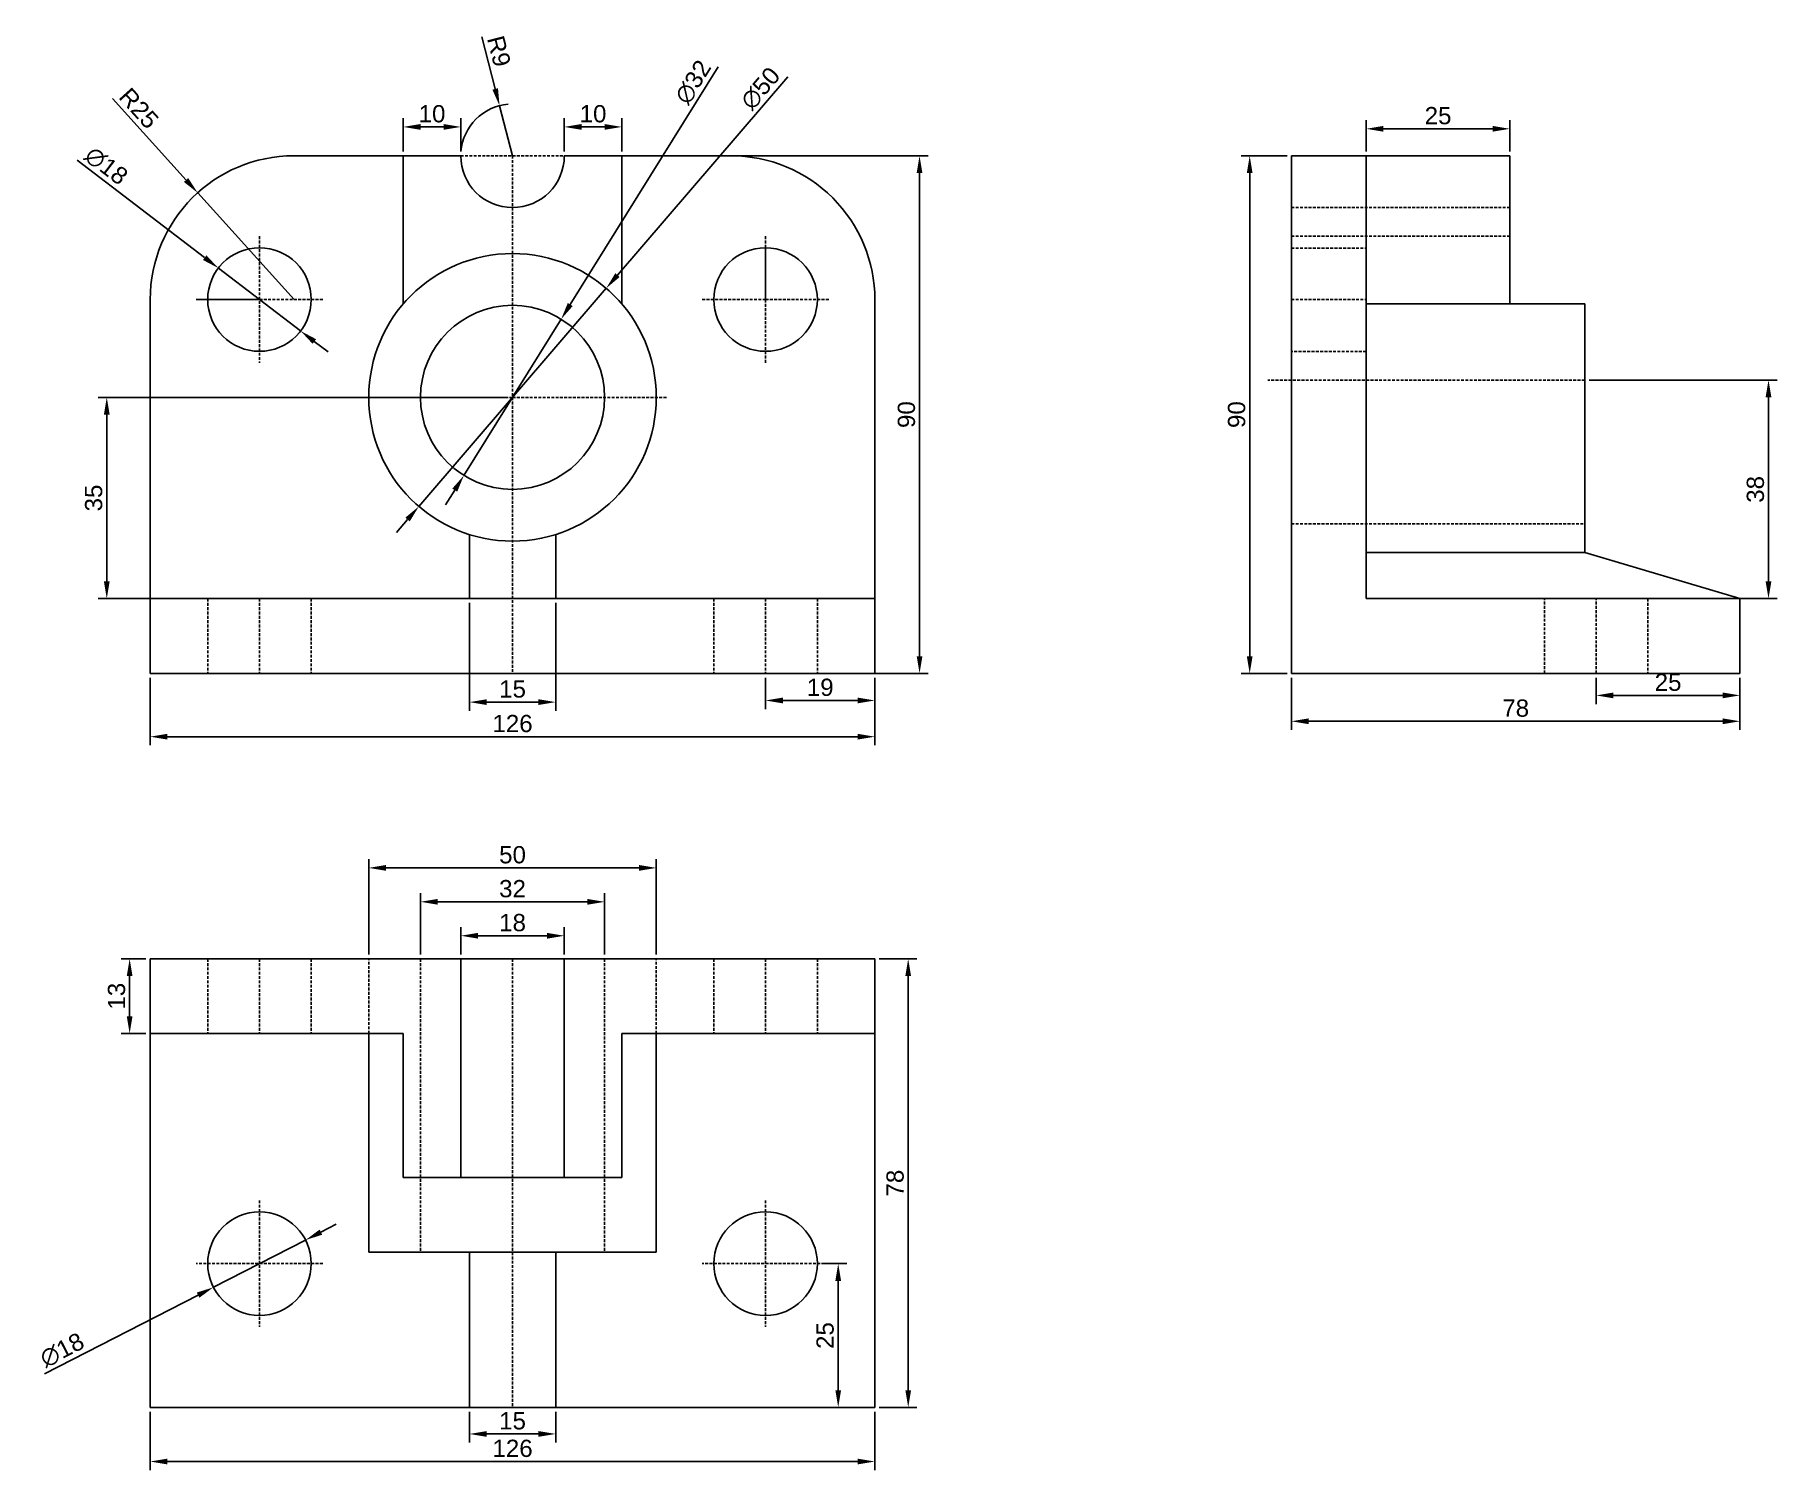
# Model space of a CAD drawing. Header units: millimetres. Extents: x 532 to 835, y 60 to 310.
import ezdxf

# ---------------------------------------------------------------- set-up
doc = ezdxf.new("R2010")
doc.units = ezdxf.units.MM
doc.linetypes.add('DASHED', pattern=[0.75, 0.5, -0.25])
doc.styles.get("Standard").update_dxf_attribs({"font": 'Arial Unicode MS.ttf'})
doc.dimstyles.new('Decimal-3', dxfattribs={"dimscale": 1.2, "dimtxt": 2.5, "dimasz": 2.5, "dimexe": 1.25, "dimexo": 0.625, "dimtad": 1, "dimtxsty": 'Standard', "dimcen": 2.5, "dimadec": 0, "dimazin": 0, "dimtfac": 1, "dimtmove": 0, "dimatfit": 3, "dimfxl": 1, "dimarcsym": 0})

# ---------------------------------------------------------------- blocks, each defined once
blk = doc.blocks.new('*D4')
at = {"color": 0, "linetype": 'Continuous', "lineweight": -2, "transparency": 16777216}
for p, q in [((551.95, 197.99), (551.95, 186.24)), ((677.95, 197.99), (677.95, 186.24)), ((554.95, 187.74), (674.95, 187.74))]:
    blk.add_line(p, q, dxfattribs=at)
at = {"color": 0, "linetype": 'Continuous', "transparency": 16777216}
for points in [[(554.95, 188.24), (554.95, 187.24), (551.95, 187.74)], [(674.95, 188.24), (674.95, 187.24), (677.95, 187.74)]]:
    blk.add_solid(points, dxfattribs=at)
at = {"layer": 'Defpoints', "color": 0, "linetype": 'Continuous', "transparency": 16777216}
for p in [(551.95, 198.74), (677.95, 198.74), (677.95, 187.74)]:
    blk.add_point(p, dxfattribs=at)
at = {"color": 0, "linetype": 'Continuous', "transparency": 16777216, "insert": (614.95, 190.01), "char_height": 3, "attachment_point": 5}
blk.add_mtext('126', dxfattribs=at)
blk = doc.blocks.new('*D5')
at = {"color": 0, "linetype": 'Continuous', "lineweight": -2, "transparency": 16777216}
for p, q in [((658.95, 197.99), (658.95, 192.54)), ((677.95, 197.99), (677.95, 192.54)), ((661.95, 194.04), (674.95, 194.04))]:
    blk.add_line(p, q, dxfattribs=at)
at = {"color": 0, "linetype": 'Continuous', "transparency": 16777216}
for points in [[(661.95, 194.54), (661.95, 193.54), (658.95, 194.04)], [(674.95, 194.54), (674.95, 193.54), (677.95, 194.04)]]:
    blk.add_solid(points, dxfattribs=at)
at = {"layer": 'Defpoints', "color": 0, "linetype": 'Continuous', "transparency": 16777216}
for p in [(658.95, 198.74), (677.95, 198.74), (677.95, 194.04)]:
    blk.add_point(p, dxfattribs=at)
at = {"color": 0, "linetype": 'Continuous', "transparency": 16777216, "insert": (668.45, 196.31), "char_height": 3, "attachment_point": 5}
blk.add_mtext('19', dxfattribs=at)
blk = doc.blocks.new('*D6')
at = {"color": 0, "linetype": 'Continuous', "lineweight": -2, "transparency": 16777216}
for p, q in [((653.7, 288.74), (687.22, 288.74)), ((685.72, 285.74), (685.72, 201.74)), ((653.7, 198.74), (687.22, 198.74))]:
    blk.add_line(p, q, dxfattribs=at)
at = {"color": 0, "linetype": 'Continuous', "transparency": 16777216}
for points in [[(685.22, 285.74), (686.22, 285.74), (685.72, 288.74)], [(685.22, 201.74), (686.22, 201.74), (685.72, 198.74)]]:
    blk.add_solid(points, dxfattribs=at)
at = {"layer": 'Defpoints', "color": 0, "linetype": 'Continuous', "transparency": 16777216}
for p in [(652.95, 288.74), (652.95, 198.74), (685.72, 198.74)]:
    blk.add_point(p, dxfattribs=at)
at = {"color": 0, "linetype": 'Continuous', "transparency": 16777216, "insert": (683.45, 243.74), "char_height": 3, "attachment_point": 5, "rotation": 90}
blk.add_mtext('90', dxfattribs=at)
blk = doc.blocks.new('*D7')
at = {"color": 0, "linetype": 'Continuous', "lineweight": -2, "transparency": 16777216}
for p, q in [((595.95, 289.49), (595.95, 295.26)), ((605.95, 289.49), (605.95, 295.26)), ((598.95, 293.76), (602.95, 293.76))]:
    blk.add_line(p, q, dxfattribs=at)
at = {"color": 0, "linetype": 'Continuous', "transparency": 16777216}
for points in [[(598.95, 294.26), (598.95, 293.26), (595.95, 293.76)], [(602.95, 294.26), (602.95, 293.26), (605.95, 293.76)]]:
    blk.add_solid(points, dxfattribs=at)
at = {"layer": 'Defpoints', "color": 0, "linetype": 'Continuous', "transparency": 16777216}
for p in [(605.95, 293.76), (595.95, 288.74), (605.95, 288.74)]:
    blk.add_point(p, dxfattribs=at)
at = {"color": 0, "linetype": 'Continuous', "transparency": 16777216, "insert": (600.95, 296.03), "char_height": 3, "attachment_point": 5}
blk.add_mtext('10', dxfattribs=at)
blk = doc.blocks.new('*D8')
at = {"color": 0, "linetype": 'Continuous', "lineweight": -2, "transparency": 16777216}
for p, q in [((623.95, 289.49), (623.95, 295.26)), ((633.95, 289.49), (633.95, 295.26)), ((626.95, 293.76), (630.95, 293.76))]:
    blk.add_line(p, q, dxfattribs=at)
at = {"color": 0, "linetype": 'Continuous', "transparency": 16777216}
for points in [[(626.95, 294.26), (626.95, 293.26), (623.95, 293.76)], [(630.95, 294.26), (630.95, 293.26), (633.95, 293.76)]]:
    blk.add_solid(points, dxfattribs=at)
at = {"layer": 'Defpoints', "color": 0, "linetype": 'Continuous', "transparency": 16777216}
for p in [(633.95, 293.76), (623.95, 288.74), (633.95, 288.74)]:
    blk.add_point(p, dxfattribs=at)
at = {"color": 0, "linetype": 'Continuous', "transparency": 16777216, "insert": (628.95, 296.03), "char_height": 3, "attachment_point": 5}
blk.add_mtext('10', dxfattribs=at)
blk = doc.blocks.new('*D9')
at = {"color": 0, "linetype": 'Continuous', "lineweight": -2, "transparency": 16777216}
for p, q in [((609.59, 309.43), (611.94, 300.36)), ((614.95, 288.74), (612.69, 297.45))]:
    blk.add_line(p, q, dxfattribs=at)
blk.add_arc((614.95, 288.74), 9, 94.978, 175.2254, dxfattribs=at)
at = {"color": 0, "linetype": 'Continuous', "transparency": 16777216}
blk.add_solid([(612.42, 300.48), (611.45, 300.23), (612.69, 297.45)], dxfattribs=at)
at = {"layer": 'Defpoints', "color": 0, "linetype": 'Continuous', "transparency": 16777216}
for p in [(612.69, 297.45), (614.95, 288.74)]:
    blk.add_point(p, dxfattribs=at)
at = {"color": 0, "linetype": 'Continuous', "transparency": 16777216, "insert": (612.58, 306.92), "char_height": 3, "attachment_point": 5, "rotation": 284.5273}
blk.add_mtext('R9', dxfattribs=at)
blk = doc.blocks.new('*D10')
at = {"color": 0, "linetype": 'Continuous', "lineweight": -2, "transparency": 16777216}
for p, q in [((539.26, 287.95), (561.41, 271.03)), ((578.1, 258.28), (563.8, 269.21)), ((580.48, 256.46), (582.87, 254.64))]:
    blk.add_line(p, q, dxfattribs=at)
at = {"color": 0, "linetype": 'Continuous', "transparency": 16777216}
for points in [[(561.72, 271.43), (561.11, 270.63), (563.8, 269.21)], [(580.79, 256.85), (580.18, 256.06), (578.1, 258.28)]]:
    blk.add_solid(points, dxfattribs=at)
at = {"layer": 'Defpoints', "color": 0, "linetype": 'Continuous', "transparency": 16777216}
for p in [(563.8, 269.21), (578.1, 258.28)]:
    blk.add_point(p, dxfattribs=at)
at = {"color": 0, "linetype": 'Continuous', "transparency": 16777216, "insert": (544.3, 286.98), "char_height": 3, "attachment_point": 5, "rotation": 322.6176}
blk.add_mtext('∅18', dxfattribs=at)
blk = doc.blocks.new('*D11')
at = {"color": 0, "linetype": 'Continuous', "lineweight": -2, "transparency": 16777216}
for p, q in [((545.38, 298.71), (558.19, 284.53)), ((576.95, 263.74), (560.2, 282.3))]:
    blk.add_line(p, q, dxfattribs=at)
at = {"color": 0, "linetype": 'Continuous', "transparency": 16777216}
blk.add_solid([(558.56, 284.86), (557.81, 284.19), (560.2, 282.3)], dxfattribs=at)
at = {"layer": 'Defpoints', "color": 0, "linetype": 'Continuous', "transparency": 16777216}
for p in [(560.2, 282.3), (576.95, 263.74)]:
    blk.add_point(p, dxfattribs=at)
at = {"color": 0, "linetype": 'Continuous', "transparency": 16777216, "insert": (549.98, 297), "char_height": 3, "attachment_point": 5, "rotation": 312.0757}
blk.add_mtext('R25', dxfattribs=at)
blk = doc.blocks.new('*D12')
at = {"color": 0, "linetype": 'Continuous', "lineweight": -2, "transparency": 16777216}
for p, q in [((607.45, 210.99), (607.45, 192.25)), ((622.45, 210.99), (622.45, 192.25)), ((610.45, 193.75), (619.45, 193.75))]:
    blk.add_line(p, q, dxfattribs=at)
at = {"color": 0, "linetype": 'Continuous', "transparency": 16777216}
for points in [[(610.45, 194.25), (610.45, 193.25), (607.45, 193.75)], [(619.45, 194.25), (619.45, 193.25), (622.45, 193.75)]]:
    blk.add_solid(points, dxfattribs=at)
at = {"layer": 'Defpoints', "color": 0, "linetype": 'Continuous', "transparency": 16777216}
for p in [(607.45, 211.74), (622.45, 211.74), (622.45, 193.75)]:
    blk.add_point(p, dxfattribs=at)
at = {"color": 0, "linetype": 'Continuous', "transparency": 16777216, "insert": (614.95, 196.02), "char_height": 3, "attachment_point": 5}
blk.add_mtext('15', dxfattribs=at)
blk = doc.blocks.new('*D13')
at = {"color": 0, "linetype": 'Continuous', "lineweight": -2, "transparency": 16777216}
for p, q in [((614.2, 246.74), (542.89, 246.74)), ((544.39, 243.74), (544.39, 214.74)), ((614.2, 211.74), (542.89, 211.74))]:
    blk.add_line(p, q, dxfattribs=at)
at = {"color": 0, "linetype": 'Continuous', "transparency": 16777216}
for points in [[(543.89, 243.74), (544.89, 243.74), (544.39, 246.74)], [(543.89, 214.74), (544.89, 214.74), (544.39, 211.74)]]:
    blk.add_solid(points, dxfattribs=at)
at = {"layer": 'Defpoints', "color": 0, "linetype": 'Continuous', "transparency": 16777216}
for p in [(614.95, 246.74), (544.39, 211.74), (614.95, 211.74)]:
    blk.add_point(p, dxfattribs=at)
at = {"color": 0, "linetype": 'Continuous', "transparency": 16777216, "insert": (542.12, 229.24), "char_height": 3, "attachment_point": 5, "rotation": 90}
blk.add_mtext('35', dxfattribs=at)
blk = doc.blocks.new('*D14')
at = {"color": 0, "linetype": 'Continuous', "lineweight": -2, "transparency": 16777216}
for p, q in [((650.73, 304.23), (624.99, 262.87)), ((606.49, 233.16), (623.4, 260.33)), ((604.91, 230.61), (603.32, 228.06))]:
    blk.add_line(p, q, dxfattribs=at)
at = {"color": 0, "linetype": 'Continuous', "transparency": 16777216}
for points in [[(624.56, 263.14), (625.41, 262.61), (623.4, 260.33)], [(604.48, 230.88), (605.33, 230.35), (606.49, 233.16)]]:
    blk.add_solid(points, dxfattribs=at)
at = {"layer": 'Defpoints', "color": 0, "linetype": 'Continuous', "transparency": 16777216}
for p in [(623.4, 260.33), (606.49, 233.16)]:
    blk.add_point(p, dxfattribs=at)
at = {"color": 0, "linetype": 'Continuous', "transparency": 16777216, "insert": (646.36, 301.55), "char_height": 3, "attachment_point": 5, "rotation": 58.1006}
blk.add_mtext('∅32', dxfattribs=at)
blk = doc.blocks.new('*D15')
at = {"color": 0, "linetype": 'Continuous', "lineweight": -2, "transparency": 16777216}
for p, q in [((662.8, 302.45), (633.19, 267.98)), ((598.66, 227.78), (631.24, 265.71)), ((596.7, 225.5), (594.75, 223.23))]:
    blk.add_line(p, q, dxfattribs=at)
at = {"color": 0, "linetype": 'Continuous', "transparency": 16777216}
for points in [[(632.81, 268.31), (633.57, 267.66), (631.24, 265.71)], [(596.32, 225.83), (597.08, 225.18), (598.66, 227.78)]]:
    blk.add_solid(points, dxfattribs=at)
at = {"layer": 'Defpoints', "color": 0, "linetype": 'Continuous', "transparency": 16777216}
for p in [(631.24, 265.71), (598.66, 227.78)]:
    blk.add_point(p, dxfattribs=at)
at = {"color": 0, "linetype": 'Continuous', "transparency": 16777216, "insert": (658.07, 300.45), "char_height": 3, "attachment_point": 5, "rotation": 49.3377}
blk.add_mtext('∅50', dxfattribs=at)
blk = doc.blocks.new('*D16')
at = {"color": 0, "linetype": 'Continuous', "lineweight": -2, "transparency": 16777216}
for p, q in [((607.45, 70.37), (607.45, 65.01)), ((622.45, 70.37), (622.45, 65.01)), ((610.45, 66.51), (619.45, 66.51))]:
    blk.add_line(p, q, dxfattribs=at)
at = {"color": 0, "linetype": 'Continuous', "transparency": 16777216}
for points in [[(610.45, 67.01), (610.45, 66.01), (607.45, 66.51)], [(619.45, 67.01), (619.45, 66.01), (622.45, 66.51)]]:
    blk.add_solid(points, dxfattribs=at)
at = {"layer": 'Defpoints', "color": 0, "linetype": 'Continuous', "transparency": 16777216}
for p in [(607.45, 71.12), (622.45, 71.12), (622.45, 66.51)]:
    blk.add_point(p, dxfattribs=at)
at = {"color": 0, "linetype": 'Continuous', "transparency": 16777216, "insert": (614.95, 68.78), "char_height": 3, "attachment_point": 5}
blk.add_mtext('15', dxfattribs=at)
blk = doc.blocks.new('*D17')
at = {"color": 0, "linetype": 'Continuous', "lineweight": -2, "transparency": 16777216}
for p, q in [((551.95, 70.37), (551.95, 60.22)), ((677.95, 70.37), (677.95, 60.22)), ((554.95, 61.72), (674.95, 61.72))]:
    blk.add_line(p, q, dxfattribs=at)
at = {"color": 0, "linetype": 'Continuous', "transparency": 16777216}
for points in [[(554.95, 62.22), (554.95, 61.22), (551.95, 61.72)], [(674.95, 62.22), (674.95, 61.22), (677.95, 61.72)]]:
    blk.add_solid(points, dxfattribs=at)
at = {"layer": 'Defpoints', "color": 0, "linetype": 'Continuous', "transparency": 16777216}
for p in [(551.95, 71.12), (677.95, 71.12), (677.95, 61.72)]:
    blk.add_point(p, dxfattribs=at)
at = {"color": 0, "linetype": 'Continuous', "transparency": 16777216, "insert": (614.95, 63.99), "char_height": 3, "attachment_point": 5}
blk.add_mtext('126', dxfattribs=at)
blk = doc.blocks.new('*D18')
at = {"color": 0, "linetype": 'Continuous', "lineweight": -2, "transparency": 16777216}
for p, q in [((551.2, 149.12), (546.87, 149.12)), ((548.37, 146.12), (548.37, 139.12)), ((551.2, 136.12), (546.87, 136.12))]:
    blk.add_line(p, q, dxfattribs=at)
at = {"color": 0, "linetype": 'Continuous', "transparency": 16777216}
for points in [[(547.87, 146.12), (548.87, 146.12), (548.37, 149.12)], [(547.87, 139.12), (548.87, 139.12), (548.37, 136.12)]]:
    blk.add_solid(points, dxfattribs=at)
at = {"layer": 'Defpoints', "color": 0, "linetype": 'Continuous', "transparency": 16777216}
for p in [(551.95, 149.12), (548.37, 136.12), (551.95, 136.12)]:
    blk.add_point(p, dxfattribs=at)
at = {"color": 0, "linetype": 'Continuous', "transparency": 16777216, "insert": (546.1, 142.62), "char_height": 3, "attachment_point": 5, "rotation": 90}
blk.add_mtext('13', dxfattribs=at)
blk = doc.blocks.new('*D19')
at = {"color": 0, "linetype": 'Continuous', "lineweight": -2, "transparency": 16777216}
for p, q in [((678.7, 149.12), (685.25, 149.12)), ((683.75, 146.12), (683.75, 74.12)), ((678.7, 71.12), (685.25, 71.12))]:
    blk.add_line(p, q, dxfattribs=at)
at = {"color": 0, "linetype": 'Continuous', "transparency": 16777216}
for points in [[(683.25, 146.12), (684.25, 146.12), (683.75, 149.12)], [(683.25, 74.12), (684.25, 74.12), (683.75, 71.12)]]:
    blk.add_solid(points, dxfattribs=at)
at = {"layer": 'Defpoints', "color": 0, "linetype": 'Continuous', "transparency": 16777216}
for p in [(677.95, 149.12), (677.95, 71.12), (683.75, 71.12)]:
    blk.add_point(p, dxfattribs=at)
at = {"color": 0, "linetype": 'Continuous', "transparency": 16777216, "insert": (681.48, 110.12), "char_height": 3, "attachment_point": 5, "rotation": 90}
blk.add_mtext('78', dxfattribs=at)
blk = doc.blocks.new('*D20')
at = {"color": 0, "linetype": 'Continuous', "lineweight": -2, "transparency": 16777216}
for p, q in [((605.95, 149.87), (605.95, 154.63)), ((623.95, 149.87), (623.95, 154.63)), ((608.95, 153.13), (620.95, 153.13))]:
    blk.add_line(p, q, dxfattribs=at)
at = {"color": 0, "linetype": 'Continuous', "transparency": 16777216}
for points in [[(608.95, 153.63), (608.95, 152.63), (605.95, 153.13)], [(620.95, 153.63), (620.95, 152.63), (623.95, 153.13)]]:
    blk.add_solid(points, dxfattribs=at)
at = {"layer": 'Defpoints', "color": 0, "linetype": 'Continuous', "transparency": 16777216}
for p in [(623.95, 153.13), (605.95, 149.12), (623.95, 149.12)]:
    blk.add_point(p, dxfattribs=at)
at = {"color": 0, "linetype": 'Continuous', "transparency": 16777216, "insert": (614.95, 155.4), "char_height": 3, "attachment_point": 5}
blk.add_mtext('18', dxfattribs=at)
blk = doc.blocks.new('*D21')
at = {"color": 0, "linetype": 'Continuous', "lineweight": -2, "transparency": 16777216}
for p, q in [((598.95, 149.87), (598.95, 160.53)), ((601.95, 159.03), (627.95, 159.03)), ((630.95, 149.87), (630.95, 160.53))]:
    blk.add_line(p, q, dxfattribs=at)
at = {"color": 0, "linetype": 'Continuous', "transparency": 16777216}
for points in [[(601.95, 159.53), (601.95, 158.53), (598.95, 159.03)], [(627.95, 159.53), (627.95, 158.53), (630.95, 159.03)]]:
    blk.add_solid(points, dxfattribs=at)
at = {"layer": 'Defpoints', "color": 0, "linetype": 'Continuous', "transparency": 16777216}
for p in [(630.95, 159.03), (598.95, 149.12), (630.95, 149.12)]:
    blk.add_point(p, dxfattribs=at)
at = {"color": 0, "linetype": 'Continuous', "transparency": 16777216, "insert": (614.95, 161.3), "char_height": 3, "attachment_point": 5}
blk.add_mtext('32', dxfattribs=at)
blk = doc.blocks.new('*D22')
at = {"color": 0, "linetype": 'Continuous', "lineweight": -2, "transparency": 16777216}
for p, q in [((589.95, 149.87), (589.95, 166.43)), ((592.95, 164.93), (636.95, 164.93)), ((639.95, 149.87), (639.95, 166.43))]:
    blk.add_line(p, q, dxfattribs=at)
at = {"color": 0, "linetype": 'Continuous', "transparency": 16777216}
for points in [[(592.95, 165.43), (592.95, 164.43), (589.95, 164.93)], [(636.95, 165.43), (636.95, 164.43), (639.95, 164.93)]]:
    blk.add_solid(points, dxfattribs=at)
at = {"layer": 'Defpoints', "color": 0, "linetype": 'Continuous', "transparency": 16777216}
for p in [(639.95, 164.93), (589.95, 149.12), (639.95, 149.12)]:
    blk.add_point(p, dxfattribs=at)
at = {"color": 0, "linetype": 'Continuous', "transparency": 16777216, "insert": (614.95, 167.2), "char_height": 3, "attachment_point": 5}
blk.add_mtext('50', dxfattribs=at)
blk = doc.blocks.new('*D23')
at = {"color": 0, "linetype": 'Continuous', "lineweight": -2, "transparency": 16777216}
for p, q in [((668.7, 96.12), (673.08, 96.12)), ((671.58, 93.12), (671.58, 74.12)), ((668.7, 71.12), (673.08, 71.12))]:
    blk.add_line(p, q, dxfattribs=at)
at = {"color": 0, "linetype": 'Continuous', "transparency": 16777216}
for points in [[(671.08, 93.12), (672.08, 93.12), (671.58, 96.12)], [(671.08, 74.12), (672.08, 74.12), (671.58, 71.12)]]:
    blk.add_solid(points, dxfattribs=at)
at = {"layer": 'Defpoints', "color": 0, "linetype": 'Continuous', "transparency": 16777216}
for p in [(667.95, 96.12), (667.95, 71.12), (671.58, 71.12)]:
    blk.add_point(p, dxfattribs=at)
at = {"color": 0, "linetype": 'Continuous', "transparency": 16777216, "insert": (669.31, 83.62), "char_height": 3, "attachment_point": 5, "rotation": 90}
blk.add_mtext('25', dxfattribs=at)
blk = doc.blocks.new('*D24')
at = {"color": 0, "linetype": 'Continuous', "lineweight": -2, "transparency": 16777216}
for p, q in [((578.96, 100.23), (562.94, 92.01)), ((581.62, 101.6), (584.29, 102.97)), ((533.58, 76.94), (560.27, 90.64))]:
    blk.add_line(p, q, dxfattribs=at)
at = {"color": 0, "linetype": 'Continuous', "transparency": 16777216}
for points in [[(581.4, 102.04), (581.85, 101.15), (578.96, 100.23)], [(560.04, 91.09), (560.5, 90.2), (562.94, 92.01)]]:
    blk.add_solid(points, dxfattribs=at)
at = {"layer": 'Defpoints', "color": 0, "linetype": 'Continuous', "transparency": 16777216}
for p in [(578.96, 100.23), (562.94, 92.01)]:
    blk.add_point(p, dxfattribs=at)
at = {"color": 0, "linetype": 'Continuous', "transparency": 16777216, "insert": (536.63, 81.08), "char_height": 3, "attachment_point": 5, "rotation": 27.168}
blk.add_mtext('∅18', dxfattribs=at)
blk = doc.blocks.new('*D25')
at = {"color": 0, "linetype": 'Continuous', "lineweight": -2, "transparency": 16777216}
for p, q in [((763.38, 289.49), (763.38, 294.93)), ((788.38, 289.49), (788.38, 294.93)), ((766.38, 293.43), (785.38, 293.43))]:
    blk.add_line(p, q, dxfattribs=at)
at = {"color": 0, "linetype": 'Continuous', "transparency": 16777216}
for points in [[(766.38, 293.93), (766.38, 292.93), (763.38, 293.43)], [(785.38, 293.93), (785.38, 292.93), (788.38, 293.43)]]:
    blk.add_solid(points, dxfattribs=at)
at = {"layer": 'Defpoints', "color": 0, "linetype": 'Continuous', "transparency": 16777216}
for p in [(788.38, 293.43), (763.38, 288.74), (788.38, 288.74)]:
    blk.add_point(p, dxfattribs=at)
at = {"color": 0, "linetype": 'Continuous', "transparency": 16777216, "insert": (775.88, 295.7), "char_height": 3, "attachment_point": 5}
blk.add_mtext('25', dxfattribs=at)
blk = doc.blocks.new('*D26')
at = {"color": 0, "linetype": 'Continuous', "lineweight": -2, "transparency": 16777216}
for p, q in [((803.38, 197.99), (803.38, 193.42)), ((828.38, 197.99), (828.38, 193.42)), ((806.38, 194.92), (825.38, 194.92))]:
    blk.add_line(p, q, dxfattribs=at)
at = {"color": 0, "linetype": 'Continuous', "transparency": 16777216}
for points in [[(806.38, 195.42), (806.38, 194.42), (803.38, 194.92)], [(825.38, 195.42), (825.38, 194.42), (828.38, 194.92)]]:
    blk.add_solid(points, dxfattribs=at)
at = {"layer": 'Defpoints', "color": 0, "linetype": 'Continuous', "transparency": 16777216}
for p in [(803.38, 198.74), (828.38, 198.74), (828.38, 194.92)]:
    blk.add_point(p, dxfattribs=at)
at = {"color": 0, "linetype": 'Continuous', "transparency": 16777216, "insert": (815.88, 197.19), "char_height": 3, "attachment_point": 5}
blk.add_mtext('25', dxfattribs=at)
blk = doc.blocks.new('*D27')
at = {"color": 0, "linetype": 'Continuous', "lineweight": -2, "transparency": 16777216}
for p, q in [((749.63, 288.74), (741.63, 288.74)), ((743.13, 285.74), (743.13, 201.74)), ((749.63, 198.74), (741.63, 198.74))]:
    blk.add_line(p, q, dxfattribs=at)
at = {"color": 0, "linetype": 'Continuous', "transparency": 16777216}
for points in [[(742.63, 285.74), (743.63, 285.74), (743.13, 288.74)], [(742.63, 201.74), (743.63, 201.74), (743.13, 198.74)]]:
    blk.add_solid(points, dxfattribs=at)
at = {"layer": 'Defpoints', "color": 0, "linetype": 'Continuous', "transparency": 16777216}
for p in [(750.38, 288.74), (743.13, 198.74), (750.38, 198.74)]:
    blk.add_point(p, dxfattribs=at)
at = {"color": 0, "linetype": 'Continuous', "transparency": 16777216, "insert": (740.86, 243.74), "char_height": 3, "attachment_point": 5, "rotation": 90}
blk.add_mtext('90', dxfattribs=at)
blk = doc.blocks.new('*D28')
at = {"color": 0, "linetype": 'Continuous', "lineweight": -2, "transparency": 16777216}
for p, q in [((750.38, 197.99), (750.38, 188.92)), ((828.38, 197.99), (828.38, 188.92)), ((753.38, 190.42), (825.38, 190.42))]:
    blk.add_line(p, q, dxfattribs=at)
at = {"color": 0, "linetype": 'Continuous', "transparency": 16777216}
for points in [[(753.38, 190.92), (753.38, 189.92), (750.38, 190.42)], [(825.38, 190.92), (825.38, 189.92), (828.38, 190.42)]]:
    blk.add_solid(points, dxfattribs=at)
at = {"layer": 'Defpoints', "color": 0, "linetype": 'Continuous', "transparency": 16777216}
for p in [(750.38, 198.74), (828.38, 198.74), (828.38, 190.42)]:
    blk.add_point(p, dxfattribs=at)
at = {"color": 0, "linetype": 'Continuous', "transparency": 16777216, "insert": (789.38, 192.69), "char_height": 3, "attachment_point": 5}
blk.add_mtext('78', dxfattribs=at)
blk = doc.blocks.new('*D29')
at = {"color": 0, "linetype": 'Continuous', "lineweight": -2, "transparency": 16777216}
for p, q in [((802.13, 249.74), (834.84, 249.74)), ((833.34, 246.74), (833.34, 214.74)), ((802.13, 211.74), (834.84, 211.74))]:
    blk.add_line(p, q, dxfattribs=at)
at = {"color": 0, "linetype": 'Continuous', "transparency": 16777216}
for points in [[(832.84, 246.74), (833.84, 246.74), (833.34, 249.74)], [(832.84, 214.74), (833.84, 214.74), (833.34, 211.74)]]:
    blk.add_solid(points, dxfattribs=at)
at = {"layer": 'Defpoints', "color": 0, "linetype": 'Continuous', "transparency": 16777216}
for p in [(801.38, 249.74), (801.38, 211.74), (833.34, 211.74)]:
    blk.add_point(p, dxfattribs=at)
at = {"color": 0, "linetype": 'Continuous', "transparency": 16777216, "insert": (831.07, 230.74), "char_height": 3, "attachment_point": 5, "rotation": 90}
blk.add_mtext('38', dxfattribs=at)

msp = doc.modelspace()

# ---------------------------------------------------------------- linework, layer by layer
for p, q in [((576.948, 288.742), (605.948, 288.742)), ((623.948, 288.742), (652.948, 288.742)), ((551.948, 198.742), (551.948, 263.742)), ((677.948, 198.742), (677.948, 263.742)), ((551.948, 198.742), (551.948, 211.742)), ((551.948, 211.742), (677.948, 211.742)), ((551.948, 198.742), (677.948, 198.742)), ((551.948, 149.12), (551.948, 71.12)), ((677.948, 149.12), (551.948, 149.12)), ((551.948, 149.12), (551.948, 136.12)), ((614.948, 149.12), (589.948, 149.12)), ((614.948, 149.12), (605.948, 149.12)), ((605.948, 149.12), (605.948, 111.12)), ((614.948, 149.12), (623.948, 149.12)), ((623.948, 149.12), (623.948, 111.12)), ((677.948, 71.12), (677.948, 149.12)), ((551.948, 136.12), (589.948, 136.12)), ((589.948, 136.12), (589.948, 98.12)), ((589.948, 136.12), (595.948, 136.12)), ((595.948, 136.12), (595.948, 111.12)), ((633.948, 111.12), (633.948, 136.12)), ((633.948, 136.12), (639.948, 136.12)), ((639.948, 98.12), (639.948, 136.12)), ((639.948, 136.12), (677.948, 136.12)), ((595.948, 111.12), (633.948, 111.12)), ((589.948, 98.12), (639.948, 98.12)), ((607.448, 71.12), (607.448, 98.12)), ((614.948, 98.12), (622.448, 98.12)), ((622.448, 98.12), (622.448, 71.12)), ((551.948, 71.12), (551.948, 96.12)), ((551.948, 71.12), (677.948, 71.12)), ((589.948, 71.12), (639.948, 71.12)), ((622.448, 71.12), (607.448, 71.12))]:
    msp.add_line(p, q)
at = {"linetype": 'Continuous'}
for p, q in [((605.948, 288.742), (595.948, 288.742)), ((595.948, 288.742), (595.948, 262.991)), ((623.948, 288.742), (633.948, 288.742)), ((633.948, 288.742), (633.948, 262.991)), ((763.381, 288.742), (750.381, 288.742)), ((750.381, 288.742), (750.381, 198.742)), ((763.381, 288.742), (763.381, 211.742)), ((763.381, 288.742), (788.381, 288.742)), ((788.381, 288.742), (788.381, 263.742)), ((788.381, 288.742), (788.381, 262.992)), ((788.381, 262.992), (763.381, 262.992)), ((763.381, 262.992), (801.381, 262.992)), ((801.381, 249.742), (801.381, 262.992)), ((801.381, 262.992), (801.381, 219.742)), ((607.448, 211.742), (607.448, 222.894)), ((622.448, 211.742), (622.448, 222.894)), ((801.381, 219.742), (763.381, 219.742)), ((801.381, 219.742), (828.381, 211.742)), ((614.948, 211.742), (607.448, 211.742)), ((607.448, 211.742), (622.448, 211.742)), ((763.381, 211.742), (828.381, 211.742)), ((828.381, 198.742), (828.381, 211.742)), ((750.381, 198.742), (828.381, 198.742))]:
    msp.add_line(p, q, dxfattribs=at)
at = {"color": 4, "linetype": 'DASHED'}
for p, q in [((605.948, 288.742), (623.948, 288.742)), ((614.948, 288.742), (614.948, 198.742)), ((570.948, 263.742), (570.948, 274.742)), ((570.948, 274.742), (570.948, 252.742)), ((658.948, 272.742), (658.948, 274.742)), ((658.948, 263.742), (658.948, 272.742)), ((658.948, 272.742), (658.948, 263.742)), ((581.948, 263.742), (559.948, 263.742)), ((559.948, 263.742), (570.948, 263.742)), ((570.948, 263.742), (581.948, 263.742)), ((647.948, 263.742), (649.948, 263.742)), ((658.948, 263.742), (647.948, 263.742)), ((658.948, 263.742), (669.948, 263.742)), ((658.948, 263.742), (658.948, 252.742)), ((669.948, 263.742), (667.948, 263.742)), ((750.381, 263.742), (763.403, 263.742)), ((658.948, 252.742), (658.948, 254.742)), ((801.381, 249.742), (746.286, 249.742)), ((614.948, 246.742), (587.948, 246.742)), ((614.948, 246.742), (641.948, 246.742)), ((570.948, 211.742), (570.948, 198.742)), ((658.948, 211.742), (658.948, 198.742)), ((803.381, 198.742), (803.381, 211.742)), ((570.948, 149.12), (570.948, 136.12)), ((614.948, 149.12), (614.948, 71.12)), ((658.948, 149.12), (658.948, 136.12)), ((570.948, 96.12), (570.948, 107.12)), ((570.948, 107.12), (570.948, 85.12)), ((658.948, 96.12), (658.948, 107.12)), ((658.948, 107.12), (658.948, 85.12)), ((581.948, 96.12), (559.948, 96.12)), ((570.948, 96.12), (581.948, 96.12)), ((669.948, 96.12), (647.948, 96.12)), ((658.948, 96.12), (669.948, 96.12))]:
    msp.add_line(p, q, dxfattribs=at)
at = {"color": 6, "linetype": 'DASHED'}
for p, q in [((750.381, 279.742), (788.381, 279.742)), ((788.381, 274.742), (750.381, 274.742)), ((750.381, 272.696), (763.381, 272.696)), ((763.381, 254.696), (750.381, 254.696)), ((750.381, 249.742), (750.381, 224.742)), ((750.381, 224.742), (801.381, 224.742)), ((561.948, 211.742), (561.948, 198.742)), ((579.948, 211.742), (579.948, 198.742)), ((649.948, 211.742), (649.948, 198.742)), ((667.948, 211.742), (667.948, 198.742)), ((794.381, 198.742), (794.381, 211.742)), ((812.381, 211.742), (812.381, 198.742)), ((561.948, 149.12), (561.948, 136.12)), ((579.948, 149.12), (579.948, 136.12)), ((649.948, 149.12), (649.948, 136.12)), ((667.948, 149.12), (667.948, 136.12))]:
    msp.add_line(p, q, dxfattribs=at)
at = {"color": 8, "linetype": 'DASHED'}
for p, q in [((589.948, 136.12), (589.948, 149.12)), ((614.948, 149.12), (598.948, 149.12)), ((598.948, 149.12), (598.948, 98.12)), ((614.948, 149.12), (630.948, 149.12)), ((630.948, 149.12), (630.948, 98.12)), ((639.948, 136.12), (639.948, 149.12))]:
    msp.add_line(p, q, dxfattribs=at)
at = {"linetype": 'Continuous'}
for centre, radius in [((570.948, 263.742), 9), ((658.948, 263.742), 9), ((614.948, 246.742), 25), ((614.948, 246.742), 16)]:
    msp.add_circle(centre, radius, dxfattribs=at)
for centre in [(570.948, 96.12), (658.948, 96.12)]:
    msp.add_circle(centre, 9)
for centre, radius, start, end in [((576.948, 263.742), 25, 90, 180), ((614.948, 288.742), 9, 180, 360), ((652.948, 263.742), 25, 360, 90.00022)]:
    msp.add_arc(centre, radius, start, end, dxfattribs=at)

# ---------------------------------------------------------------- dimensions: what is measured, and where the dimension line sits
at = {"color": 3, "linetype": 'Continuous'}
dim = msp.add_radius_dim(center=(614.948, 288.742), mpoint=(612.691, 297.455), dimstyle='Decimal-3', dxfattribs=at)
dim.commit()
dim.dimension.update_dxf_attribs({"geometry": '*D9', "text_midpoint": (612.584, 306.916)})
for p1, p2, picture, middle in [((606.493, 233.159), (623.403, 260.326), '*D14', (648.309, 300.34)), ((598.658, 227.778), (631.238, 265.707), '*D15', (659.804, 298.962)), ((578.1, 258.278), (563.797, 269.207), '*D10', (542.913, 285.163)), ((578.955, 100.23), (562.941, 92.011), '*D24', (537.673, 79.042))]:
    dim = msp.add_diameter_dim_2p(p1=p1, p2=p2, dimstyle='Decimal-3', dxfattribs=at)
    dim.commit()
    dim.dimension.update_dxf_attribs({"geometry": picture, "text_midpoint": middle, "dimtype": 163})
dim = msp.add_radius_dim(center=(576.948, 263.742), mpoint=(560.195, 282.299), dimstyle='Decimal-3', dxfattribs=at)
dim.commit()
dim.dimension.update_dxf_attribs({"geometry": '*D11', "text_midpoint": (548.296, 295.479), "dimtype": 164})
for base, p1, p2, picture, middle in [((605.948, 293.76), (595.948, 288.742), (605.948, 288.742), '*D7', (600.948, 296.03)), ((633.948, 293.76), (623.948, 288.742), (633.948, 288.742), '*D8', (628.948, 296.03)), ((622.448, 193.749), (607.448, 211.742), (622.448, 211.742), '*D12', (614.948, 196.02)), ((677.948, 187.737), (551.948, 198.742), (677.948, 198.742), '*D4', (614.948, 190.008)), ((677.948, 194.041), (658.948, 198.742), (677.948, 198.742), '*D5', (668.448, 196.312)), ((828.381, 190.415), (750.381, 198.742), (828.381, 198.742), '*D28', (789.381, 192.686)), ((828.381, 194.915), (803.381, 198.742), (828.381, 198.742), '*D26', (815.881, 197.186)), ((639.948, 164.927), (589.948, 149.12), (639.948, 149.12), '*D22', (614.948, 167.197)), ((630.948, 159.029), (598.948, 149.12), (630.948, 149.12), '*D21', (614.948, 161.3)), ((623.948, 153.132), (605.948, 149.12), (623.948, 149.12), '*D20', (614.948, 155.402)), ((677.948, 61.718), (551.948, 71.12), (677.948, 71.12), '*D17', (614.948, 63.989)), ((622.448, 66.51), (607.448, 71.12), (622.448, 71.12), '*D16', (614.948, 68.78))]:
    dim = msp.add_linear_dim(base=base, p1=p1, p2=p2, dimstyle='Decimal-3', dxfattribs=at)
    dim.commit()
    dim.dimension.update_dxf_attribs({"geometry": picture, "text_midpoint": middle})
dim = msp.add_aligned_dim(p1=(763.381, 288.742), p2=(788.381, 288.742), distance=4.684, dimstyle='Decimal-3', dxfattribs=at)
dim.commit()
dim.dimension.update_dxf_attribs({"geometry": '*D25', "text_midpoint": (775.881, 295.697)})
for base, p1, p2, picture, middle in [((685.725, 198.742), (652.948, 288.742), (652.948, 198.742), '*D6', (683.454, 243.742)), ((743.127, 198.742), (750.381, 288.742), (750.381, 198.742), '*D27', (740.856, 243.742)), ((833.343, 211.742), (801.381, 249.742), (801.381, 211.742), '*D29', (831.073, 230.742)), ((544.394, 211.742), (614.948, 246.742), (614.948, 211.742), '*D13', (542.123, 229.242)), ((548.371, 136.12), (551.948, 149.12), (551.948, 136.12), '*D18', (546.1, 142.62)), ((683.754, 71.12), (677.948, 149.12), (677.948, 71.12), '*D19', (681.483, 110.12)), ((671.58, 71.12), (667.948, 96.12), (667.948, 71.12), '*D23', (669.31, 83.62))]:
    dim = msp.add_linear_dim(base=base, p1=p1, p2=p2, angle=90, dimstyle='Decimal-3', dxfattribs=at)
    dim.commit()
    dim.dimension.update_dxf_attribs({"geometry": picture, "text_midpoint": middle})

doc.saveas('drawing.dxf')
